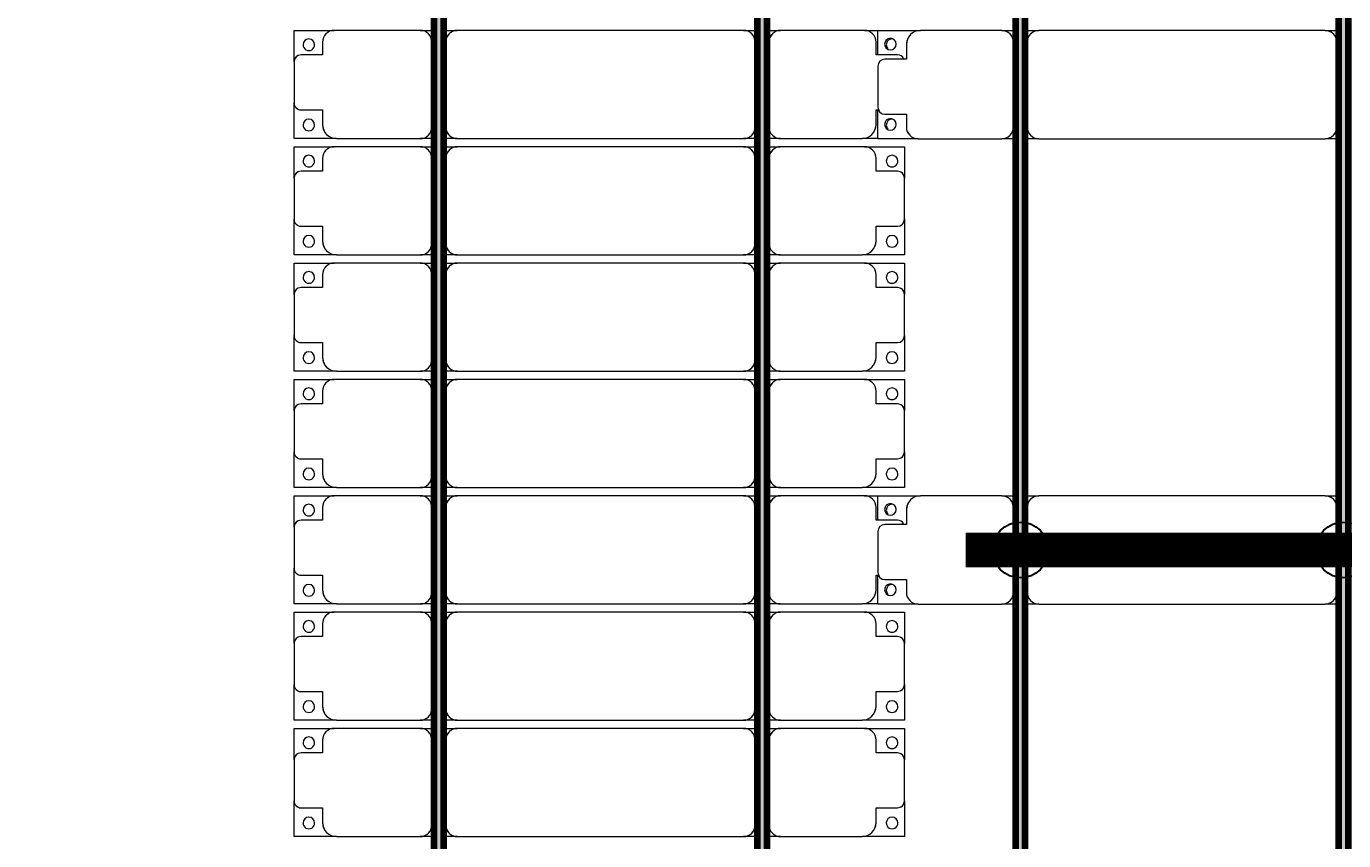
# Model space of a CAD drawing. Header units: millimetres. Extents: x 312848 to 517332, y -142134 to -35114.
# Drawn here: x 323382 to 329045, y -128578 to -125078 of the extents above; entities that cross this region are included whole.
import ezdxf

# ---------------------------------------------------------------- set-up
doc = ezdxf.new("R2010")
doc.units = ezdxf.units.MM
for name, color, linetype, lineweight in [('A-ANNO-DIMS', 211, 'Continuous', 9), ('A-ANNO-DIMS-500', 211, 'Continuous', 9), ('A-GENM', 13, 'Continuous', 9), ('S-BEAM', 12, 'Continuous', 9)]:
    doc.layers.add(name, color=color, linetype=linetype, lineweight=lineweight)
doc.layers.add('GC-HOP 40x60 GIA CUONG', color=1, linetype='Continuous')
doc.styles.add('Trebuchet MS', font='trebuc.ttf', dxfattribs={"width": 0.8, "height": 1500})
doc.dimstyles.new('Arc_Length_-_3mm_Trebuchet_MS_3', dxfattribs={"dimscale": 304.8, "dimtxt": 1546.42636, "dimasz": 1.64042, "dimexe": 2.46063, "dimexo": 2.46063, "dimgap": 0.492126, "dimtad": 1, "dimdec": 0, "dimrnd": 10, "dimzin": 0, "dimdsep": 46, "dimtxsty": 'Trebuchet MS', "dimblk1": 'OBLIQUE', "dimblk2": 'OBLIQUE', "dimsah": 1, "dimcen": 0.09, "dimdle": 1.64042, "dimazin": 0, "dimtfac": 1, "dimtdec": 4, "dimtix": 1, "dimtmove": 0, "dimatfit": 3, "dimfxl": 1, "dimtvp": 1, "dimtfill": 1, "dimtolj": 1, "dimtzin": 0, "dimarcsym": 2})

# ---------------------------------------------------------------- blocks, each defined once
blk = doc.blocks.new('Dai phao do pin - DẢI PHAO ĐỠ PIN-V1-KHUNG KẾT CẤU BÈ PIN 3')
at = {"layer": 'A-GENM', "color": 7}
for p, q in [((-1312.2, 241.6), (-1129.7, 241.6)), ((-1312.2, 136.9), (-1312.2, 241.6)), ((-779.7, 241.6), (-1129.7, 241.6)), ((-779.7, 241.6), (-720, 241.6)), ((-680, 241.6), (-620.3, 241.6)), ((610.3, 241.6), (-620.3, 241.6)), ((610.3, 241.6), (670, 241.6)), ((-1189.7, 181.6), (-1189.7, 118.2)), ((-729.7, -173.4), (-729.7, 191.6)), ((-670.3, 191.6), (-670.3, -173.4)), ((660.3, -173.4), (660.3, 191.6)), ((-1189.7, 118.2), (-1282.2, 118.2)), ((-1312.2, 88.2), (-1312.2, -88.2)), ((-1312.2, -223.4), (-1312.2, -99.5)), ((-1282.2, -118.2), (-1189.7, -118.2)), ((-1189.7, -118.2), (-1189.7, -173.4)), ((-1139.7, -223.4), (-1312.2, -223.4)), ((-1139.7, -223.4), (-779.7, -223.4)), ((-720, -223.4), (-779.7, -223.4)), ((-620.3, -223.4), (-680, -223.4)), ((-620.3, -223.4), (610.3, -223.4)), ((670, -223.4), (610.3, -223.4))]:
    blk.add_line(p, q, dxfattribs=at)
for centre, radius, start, end in [((-1129.7, 181.6), 60, 90, 180), ((-779.7, 191.6), 50, 360, 90), ((-779.7, 191.6), 50, 360, 45), ((-620.3, 191.6), 50, 90, 180), ((-620.3, 191.6), 50, 105, 180), ((610.3, 191.6), 50, 360, 90), ((610.3, 191.6), 50, 15, 90), ((-1258.6, 183.2), 25, 0, 180), ((-1258.6, 183.2), 25, 180, 360), ((-1129.7, 181.6), 60, 150, 180), ((-1282.2, 88.2), 30, 90, 180), ((-1282.2, -88.2), 30, 180, 270), ((-1282.2, -88.2), 30, 210, 240), ((-1258.6, -161.8), 25, 0, 180), ((-1258.6, -161.8), 25, 180, 0), ((-1139.7, -173.4), 50, 180, 270), ((-1139.7, -173.4), 50, 180, 225), ((-779.7, -173.4), 50, 270, 360), ((-779.7, -173.4), 50, 315, 360), ((-620.3, -173.4), 50, 180, 270), ((-620.3, -173.4), 50, 180, 270), ((610.3, -173.4), 50, 270, 360), ((610.3, -173.4), 50, 285, 360)]:
    blk.add_arc(centre, radius, start, end, dxfattribs=at)
blk = doc.blocks.new('Dai phao do pin - DẢI PHAO ĐỠ PIN-V2-KHUNG KẾT CẤU BÈ PIN 3')
at = {"layer": 'A-GENM', "color": 7}
for p, q in [((-1312.2, 241.6), (-1129.7, 241.6)), ((-1312.2, 136.9), (-1312.2, 241.6)), ((-779.7, 241.6), (-1129.7, 241.6)), ((-779.7, 241.6), (-720, 241.6)), ((-680, 241.6), (-620.3, 241.6)), ((610.3, 241.6), (-620.3, 241.6)), ((610.3, 241.6), (670, 241.6)), ((-1189.7, 181.6), (-1189.7, 118.2)), ((-729.7, -173.4), (-729.7, 191.6)), ((-670.3, 191.6), (-670.3, -173.4)), ((660.3, -173.4), (660.3, 191.6)), ((-1189.7, 118.2), (-1282.2, 118.2)), ((-1312.2, 88.2), (-1312.2, -88.2)), ((-1312.2, -223.4), (-1312.2, -99.5)), ((-1282.2, -118.2), (-1189.7, -118.2)), ((-1189.7, -118.2), (-1189.7, -173.4)), ((-1139.7, -223.4), (-1312.2, -223.4)), ((-1139.7, -223.4), (-779.7, -223.4)), ((-720, -223.4), (-779.7, -223.4)), ((-620.3, -223.4), (-680, -223.4)), ((-620.3, -223.4), (610.3, -223.4)), ((670, -223.4), (610.3, -223.4))]:
    blk.add_line(p, q, dxfattribs=at)
for centre, radius, start, end in [((-1129.7, 181.6), 60, 90, 180), ((-779.7, 191.6), 50, 360, 90), ((-779.7, 191.6), 50, 360, 45), ((-620.3, 191.6), 50, 90, 180), ((-620.3, 191.6), 50, 105, 180), ((610.3, 191.6), 50, 360, 90), ((610.3, 191.6), 50, 15, 90), ((-1258.6, 183.2), 25, 0, 180), ((-1258.6, 183.2), 25, 180, 360), ((-1129.7, 181.6), 60, 151.1474, 180), ((-1282.2, 88.2), 30, 90, 180), ((-1282.2, -88.2), 30, 180, 270), ((-1282.2, -88.2), 30, 210, 240), ((-1258.6, -161.8), 25, 0, 180), ((-1258.6, -161.8), 25, 180, 0), ((-1139.7, -173.4), 50, 180, 270), ((-1139.7, -173.4), 50, 180, 225), ((-779.7, -173.4), 50, 270, 360), ((-779.7, -173.4), 50, 315, 360), ((-620.3, -173.4), 50, 180, 270), ((-620.3, -173.4), 50, 180, 270), ((610.3, -173.4), 50, 270, 360), ((610.3, -173.4), 50, 285, 360)]:
    blk.add_arc(centre, radius, start, end, dxfattribs=at)
blk = doc.blocks.new('Dầm C52 - Dầm C52-66353-KHUNG KẾT CẤU BÈ PIN 3')
at = {"layer": 'S-BEAM', "lineweight": 140}
blk.add_hatch(color=1, dxfattribs=at).paths.add_polyline_path([(-45616.3, 20), (-45616.3, -20), (45616.3, -20), (45616.3, 20), (-45569, 20)])
at = {"layer": 'S-BEAM', "color": 1, "lineweight": 140}
for p, q in [((-45616.3, 20), (45616.3, 20)), ((45616.3, -20), (-45616.3, -20))]:
    blk.add_line(p, q, dxfattribs=at)
blk = doc.blocks.new('Dầm C52 - Dầm C52-V13-KHUNG KẾT CẤU BÈ PIN 3')
at = {"layer": 'S-BEAM', "lineweight": 140}
blk.add_hatch(color=1, dxfattribs=at).paths.add_polyline_path([(-45616.3, 20), (-45616.3, -20), (45616.3, -20), (45616.3, 20), (-45569, 20)])
at = {"layer": 'S-BEAM', "color": 1, "lineweight": 140}
for p, q in [((-45616.3, 20), (45616.3, 20)), ((45616.3, -20), (-45616.3, -20))]:
    blk.add_line(p, q, dxfattribs=at)
blk = doc.blocks.new('Dải phao đi lại kèm đỡ invester - DẢI PHAO ĐI LẠI-68882-KHUNG KẾT CẤU BÈ PIN 3')
at = {"layer": 'A-GENM', "color": 7}
for p, q in [((4758.4, 1312.2), (4911.8, 1312.2)), ((4758.4, 1129.7), (4758.4, 1312.2)), ((5088.2, 1312.2), (4911.8, 1312.2)), ((5088.2, 1312.2), (5223.4, 1312.2)), ((5223.4, 1312.2), (5223.4, 1139.7)), ((5258.4, 1312.2), (5411.8, 1312.2)), ((5258.4, 1129.7), (5258.4, 1312.2)), ((5588.2, 1312.2), (5411.8, 1312.2)), ((5588.2, 1312.2), (5723.4, 1312.2)), ((5723.4, 1312.2), (5723.4, 1139.7)), ((5758.4, 1312.2), (5911.8, 1312.2)), ((5758.4, 1129.7), (5758.4, 1312.2)), ((6088.2, 1312.2), (5911.8, 1312.2)), ((6088.2, 1312.2), (6223.4, 1312.2)), ((6223.4, 1312.2), (6223.4, 1139.7)), ((6258.4, 1312.2), (6411.8, 1312.2)), ((6258.4, 1129.7), (6258.4, 1312.2)), ((6588.2, 1312.2), (6411.8, 1312.2)), ((6588.2, 1312.2), (6723.4, 1312.2)), ((6723.4, 1312.2), (6723.4, 1139.7)), ((6758.4, 1312.2), (6911.8, 1312.2)), ((6758.4, 1129.7), (6758.4, 1312.2)), ((7088.2, 1312.2), (6911.8, 1312.2)), ((7088.2, 1312.2), (7223.4, 1312.2)), ((7223.4, 1312.2), (7223.4, 1139.7)), ((7258.4, 1312.2), (7411.8, 1312.2)), ((7258.4, 1129.7), (7258.4, 1312.2)), ((7588.2, 1312.2), (7411.8, 1312.2)), ((7588.2, 1312.2), (7723.4, 1312.2)), ((7723.4, 1312.2), (7723.4, 1139.7)), ((7758.4, 1312.2), (7911.8, 1312.2)), ((7758.4, 1129.7), (7758.4, 1312.2)), ((8088.2, 1312.2), (7911.8, 1312.2)), ((8088.2, 1312.2), (8223.4, 1312.2)), ((8223.4, 1312.2), (8223.4, 1139.7)), ((4881.8, 1282.2), (4881.8, 1189.7)), ((5118.2, 1189.7), (5118.2, 1282.2)), ((5381.8, 1282.2), (5381.8, 1189.7)), ((5618.2, 1189.7), (5618.2, 1282.2)), ((5881.8, 1282.2), (5881.8, 1189.7)), ((6118.2, 1189.7), (6118.2, 1282.2)), ((6381.8, 1282.2), (6381.8, 1189.7)), ((6618.2, 1189.7), (6618.2, 1282.2)), ((6881.8, 1282.2), (6881.8, 1189.7)), ((7118.2, 1189.7), (7118.2, 1282.2)), ((7381.8, 1282.2), (7381.8, 1189.7)), ((7618.2, 1189.7), (7618.2, 1282.2)), ((7881.8, 1282.2), (7881.8, 1189.7)), ((8118.2, 1189.7), (8118.2, 1282.2)), ((4881.8, 1189.7), (4818.4, 1189.7)), ((5173.4, 1189.7), (5118.2, 1189.7)), ((5381.8, 1189.7), (5318.4, 1189.7)), ((5673.4, 1189.7), (5618.2, 1189.7)), ((5881.8, 1189.7), (5818.4, 1189.7)), ((6173.4, 1189.7), (6118.2, 1189.7)), ((6381.8, 1189.7), (6318.4, 1189.7)), ((6673.4, 1189.7), (6618.2, 1189.7)), ((6881.8, 1189.7), (6818.4, 1189.7)), ((7173.4, 1189.7), (7118.2, 1189.7)), ((7381.8, 1189.7), (7318.4, 1189.7)), ((7673.4, 1189.7), (7618.2, 1189.7)), ((7881.8, 1189.7), (7818.4, 1189.7)), ((8173.4, 1189.7), (8118.2, 1189.7)), ((5223.4, 769.7), (5223.4, 1139.7)), ((5723.4, 769.7), (5723.4, 1139.7)), ((6223.4, 769.7), (6223.4, 1139.7)), ((6723.4, 769.7), (6723.4, 1139.7)), ((7223.4, 769.7), (7223.4, 1139.7)), ((7723.4, 769.7), (7723.4, 1139.7)), ((8223.4, 769.7), (8223.4, 1139.7)), ((4758.4, 1129.7), (4758.4, 769.7)), ((5258.4, 1129.7), (5258.4, 769.7)), ((5758.4, 1129.7), (5758.4, 769.7)), ((6258.4, 1129.7), (6258.4, 769.7)), ((6758.4, 1129.7), (6758.4, 769.7)), ((7258.4, 1129.7), (7258.4, 769.7)), ((7758.4, 1129.7), (7758.4, 769.7)), ((4758.4, 710), (4758.4, 769.7)), ((5223.4, 769.7), (5223.4, 710)), ((5258.4, 710), (5258.4, 769.7)), ((5723.4, 769.7), (5723.4, 710)), ((5758.4, 710), (5758.4, 769.7)), ((6223.4, 769.7), (6223.4, 710)), ((6258.4, 710), (6258.4, 769.7)), ((6723.4, 769.7), (6723.4, 710)), ((6758.4, 710), (6758.4, 769.7)), ((7223.4, 769.7), (7223.4, 710)), ((7258.4, 710), (7258.4, 769.7)), ((7723.4, 769.7), (7723.4, 710)), ((7758.4, 710), (7758.4, 769.7)), ((8223.4, 769.7), (8223.4, 710)), ((4808.4, 719.7), (5173.4, 719.7)), ((5308.4, 719.7), (5673.4, 719.7)), ((5808.4, 719.7), (6173.4, 719.7)), ((6308.4, 719.7), (6673.4, 719.7)), ((6808.4, 719.7), (7173.4, 719.7)), ((7308.4, 719.7), (7673.4, 719.7)), ((7808.4, 719.7), (8173.4, 719.7)), ((4758.4, 610.3), (4758.4, 670)), ((5173.4, 660.3), (4808.4, 660.3)), ((5223.4, 670), (5223.4, 610.3)), ((5258.4, 610.3), (5258.4, 670)), ((5673.4, 660.3), (5308.4, 660.3)), ((5723.4, 670), (5723.4, 610.3)), ((5758.4, 610.3), (5758.4, 670)), ((6173.4, 660.3), (5808.4, 660.3)), ((6223.4, 670), (6223.4, 610.3)), ((6258.4, 610.3), (6258.4, 670)), ((6673.4, 660.3), (6308.4, 660.3)), ((6723.4, 670), (6723.4, 610.3)), ((6758.4, 610.3), (6758.4, 670)), ((7173.4, 660.3), (6808.4, 660.3)), ((7223.4, 670), (7223.4, 610.3)), ((7258.4, 610.3), (7258.4, 670)), ((7673.4, 660.3), (7308.4, 660.3)), ((7723.4, 670), (7723.4, 610.3)), ((7758.4, 610.3), (7758.4, 670)), ((8173.4, 660.3), (7808.4, 660.3)), ((8223.4, 670), (8223.4, 610.3)), ((4758.4, 610.3), (4758.4, -620.3)), ((5223.4, -620.3), (5223.4, 610.3)), ((5258.4, 610.3), (5258.4, -620.3)), ((5723.4, -620.3), (5723.4, 610.3)), ((5758.4, 610.3), (5758.4, -620.3)), ((6223.4, -620.3), (6223.4, 610.3)), ((6258.4, 610.3), (6258.4, -620.3)), ((6723.4, -620.3), (6723.4, 610.3)), ((6758.4, 610.3), (6758.4, -620.3)), ((7223.4, -620.3), (7223.4, 610.3)), ((7258.4, 610.3), (7258.4, -620.3)), ((7723.4, -620.3), (7723.4, 610.3)), ((7758.4, 610.3), (7758.4, -620.3)), ((8223.4, -620.3), (8223.4, 610.3)), ((4758.4, -680), (4758.4, -620.3)), ((5223.4, -620.3), (5223.4, -680)), ((5258.4, -680), (5258.4, -620.3)), ((5723.4, -620.3), (5723.4, -680)), ((5758.4, -680), (5758.4, -620.3)), ((6223.4, -620.3), (6223.4, -680)), ((6258.4, -680), (6258.4, -620.3)), ((6723.4, -620.3), (6723.4, -680)), ((6758.4, -680), (6758.4, -620.3)), ((7223.4, -620.3), (7223.4, -680)), ((7258.4, -680), (7258.4, -620.3)), ((7723.4, -620.3), (7723.4, -680)), ((7758.4, -680), (7758.4, -620.3)), ((8223.4, -620.3), (8223.4, -680)), ((4808.4, -670.3), (5173.4, -670.3)), ((5308.4, -670.3), (5673.4, -670.3)), ((5808.4, -670.3), (6173.4, -670.3)), ((6308.4, -670.3), (6673.4, -670.3)), ((6808.4, -670.3), (7173.4, -670.3)), ((7308.4, -670.3), (7673.4, -670.3)), ((7808.4, -670.3), (8173.4, -670.3)), ((4758.4, -779.7), (4758.4, -720)), ((5173.4, -729.7), (4808.4, -729.7)), ((5223.4, -720), (5223.4, -779.7)), ((5258.4, -779.7), (5258.4, -720)), ((5673.4, -729.7), (5308.4, -729.7)), ((5723.4, -720), (5723.4, -779.7)), ((5758.4, -779.7), (5758.4, -720)), ((6173.4, -729.7), (5808.4, -729.7)), ((6223.4, -720), (6223.4, -779.7)), ((6258.4, -779.7), (6258.4, -720)), ((6673.4, -729.7), (6308.4, -729.7)), ((6723.4, -720), (6723.4, -779.7)), ((6758.4, -779.7), (6758.4, -720)), ((7173.4, -729.7), (6808.4, -729.7)), ((7223.4, -720), (7223.4, -779.7)), ((7258.4, -779.7), (7258.4, -720)), ((7673.4, -729.7), (7308.4, -729.7)), ((7723.4, -720), (7723.4, -779.7)), ((7758.4, -779.7), (7758.4, -720)), ((8173.4, -729.7), (7808.4, -729.7)), ((8223.4, -720), (8223.4, -779.7)), ((4758.4, -779.7), (4758.4, -1129.7)), ((5223.4, -1139.7), (5223.4, -779.7)), ((5258.4, -779.7), (5258.4, -1129.7)), ((5723.4, -1139.7), (5723.4, -779.7)), ((5758.4, -779.7), (5758.4, -1129.7)), ((6223.4, -1139.7), (6223.4, -779.7)), ((6258.4, -779.7), (6258.4, -1129.7)), ((6723.4, -1139.7), (6723.4, -779.7)), ((6758.4, -779.7), (6758.4, -1129.7)), ((7223.4, -1139.7), (7223.4, -779.7)), ((7258.4, -779.7), (7258.4, -1129.7)), ((7723.4, -1139.7), (7723.4, -779.7)), ((7758.4, -779.7), (7758.4, -1129.7)), ((8223.4, -1139.7), (8223.4, -779.7)), ((4758.4, -1312.2), (4758.4, -1129.7)), ((5258.4, -1312.2), (5258.4, -1129.7)), ((5758.4, -1198.7), (5758.4, -1129.7)), ((6258.4, -1312.2), (6258.4, -1129.7)), ((6758.4, -1312.2), (6758.4, -1129.7)), ((7258.4, -1312.2), (7258.4, -1129.7)), ((7758.4, -1198.7), (7758.4, -1129.7)), ((5223.4, -1139.7), (5223.4, -1312.2)), ((5723.4, -1139.7), (5723.4, -1312.2)), ((6223.4, -1139.7), (6223.4, -1312.2)), ((6723.4, -1139.7), (6723.4, -1312.2)), ((7223.4, -1139.7), (7223.4, -1312.2)), ((7723.4, -1139.7), (7723.4, -1312.2)), ((8223.4, -1139.7), (8223.4, -1312.2)), ((4818.4, -1189.7), (4881.8, -1189.7)), ((4881.8, -1189.7), (4881.8, -1282.2)), ((5118.2, -1282.2), (5118.2, -1189.7)), ((5118.2, -1189.7), (5173.4, -1189.7)), ((5318.4, -1189.7), (5381.8, -1189.7)), ((5381.8, -1189.7), (5381.8, -1282.2)), ((5618.2, -1282.2), (5618.2, -1189.7)), ((5618.2, -1189.7), (5673.4, -1189.7)), ((5818.4, -1189.7), (5881.8, -1189.7)), ((5881.8, -1189.7), (5881.8, -1204.4)), ((6118.2, -1282.2), (6118.2, -1189.7)), ((6118.2, -1189.7), (6173.4, -1189.7)), ((6318.4, -1189.7), (6381.8, -1189.7)), ((6381.8, -1189.7), (6381.8, -1282.2)), ((6618.2, -1282.2), (6618.2, -1189.7)), ((6618.2, -1189.7), (6673.4, -1189.7)), ((6818.4, -1189.7), (6881.8, -1189.7)), ((6881.8, -1189.7), (6881.8, -1282.2)), ((7118.2, -1282.2), (7118.2, -1189.7)), ((7118.2, -1189.7), (7173.4, -1189.7)), ((7318.4, -1189.7), (7381.8, -1189.7)), ((7381.8, -1189.7), (7381.8, -1282.2)), ((7618.2, -1282.2), (7618.2, -1189.7)), ((7618.2, -1189.7), (7673.4, -1189.7)), ((7818.4, -1189.7), (7881.8, -1189.7)), ((7881.8, -1189.7), (7881.8, -1204.4)), ((8118.2, -1282.2), (8118.2, -1189.7)), ((8118.2, -1189.7), (8173.4, -1189.7)), ((4911.8, -1312.2), (4758.4, -1312.2)), ((4911.8, -1312.2), (5088.2, -1312.2)), ((5223.4, -1312.2), (5088.2, -1312.2)), ((5411.8, -1312.2), (5258.4, -1312.2)), ((5411.8, -1312.2), (5588.2, -1312.2)), ((5723.4, -1312.2), (5588.2, -1312.2)), ((6411.8, -1312.2), (6258.4, -1312.2)), ((6411.8, -1312.2), (6588.2, -1312.2)), ((6723.4, -1312.2), (6588.2, -1312.2)), ((6911.8, -1312.2), (6758.4, -1312.2)), ((6911.8, -1312.2), (7088.2, -1312.2)), ((7223.4, -1312.2), (7088.2, -1312.2)), ((7411.8, -1312.2), (7258.4, -1312.2)), ((7411.8, -1312.2), (7588.2, -1312.2)), ((7723.4, -1312.2), (7588.2, -1312.2))]:
    blk.add_line(p, q, dxfattribs=at)
for centre, radius, start, end in [((4911.8, 1282.2), 30, 90, 180), ((4911.8, 1282.2), 30, 90, 150), ((5088.2, 1282.2), 30, 360, 90), ((5088.2, 1282.2), 30, 30, 90), ((5411.8, 1282.2), 30, 90, 180), ((5411.8, 1282.2), 30, 90, 150), ((5588.2, 1282.2), 30, 0, 90), ((5588.2, 1282.2), 30, 30, 90), ((5911.8, 1282.2), 30, 90, 180), ((5911.8, 1282.2), 30, 90, 150), ((6088.2, 1282.2), 30, 360, 90), ((6088.2, 1282.2), 30, 30, 90), ((6411.8, 1282.2), 30, 90, 180), ((6411.8, 1282.2), 30, 90, 150), ((6588.2, 1282.2), 30, 360, 90), ((6588.2, 1282.2), 30, 30, 90), ((6911.8, 1282.2), 30, 90, 180), ((6911.8, 1282.2), 30, 90, 150), ((7088.2, 1282.2), 30, 360, 90), ((7088.2, 1282.2), 30, 30, 90), ((7411.8, 1282.2), 30, 90, 180), ((7411.8, 1282.2), 30, 90, 150), ((7588.2, 1282.2), 30, 360, 90), ((7588.2, 1282.2), 30, 30, 90), ((7911.8, 1282.2), 30, 90, 180), ((7911.8, 1282.2), 30, 90, 150), ((8088.2, 1282.2), 30, 0, 90), ((8088.2, 1282.2), 30, 30, 90), ((4816.8, 1248.6), 25, 90, 270), ((4816.8, 1248.6), 25, 270, 90), ((5161.8, 1248.6), 25, 90, 270), ((5161.8, 1248.6), 25, 180, 195), ((5161.8, 1248.6), 25, 270, 90), ((5316.8, 1248.6), 25, 90, 270), ((5316.8, 1248.6), 25, 270, 90), ((5661.8, 1248.6), 25, 90, 270), ((5661.8, 1248.6), 25, 180, 195), ((5661.8, 1248.6), 25, 270, 90), ((5816.8, 1248.6), 25, 90, 270), ((5816.8, 1248.6), 25, 270, 90), ((6161.8, 1248.6), 25, 90, 270), ((6161.8, 1248.6), 25, 180, 195), ((6161.8, 1248.6), 25, 270, 90), ((6316.8, 1248.6), 25, 90, 270), ((6316.8, 1248.6), 25, 270, 90), ((6661.8, 1248.6), 25, 90, 270), ((6661.8, 1248.6), 25, 180, 195), ((6661.8, 1248.6), 25, 270, 90), ((6816.8, 1248.6), 25, 90, 270), ((6816.8, 1248.6), 25, 270, 90), ((7161.8, 1248.6), 25, 90, 270), ((7161.8, 1248.6), 25, 180, 195), ((7161.8, 1248.6), 25, 270, 90), ((7316.8, 1248.6), 25, 90, 270), ((7316.8, 1248.6), 25, 270, 90), ((7661.8, 1248.6), 25, 90, 270), ((7661.8, 1248.6), 25, 180, 195), ((7661.8, 1248.6), 25, 270, 90), ((7816.8, 1248.6), 25, 90, 270), ((7816.8, 1248.6), 25, 270, 90), ((8161.8, 1248.6), 25, 90, 270), ((8161.8, 1248.6), 25, 180, 195), ((8161.8, 1248.6), 25, 270, 90), ((4818.4, 1129.7), 60, 90, 180), ((4818.4, 1129.7), 60, 90, 120), ((5173.4, 1139.7), 50, 360, 90), ((5173.4, 1139.7), 50, 45, 90), ((5318.4, 1129.7), 60, 90, 180), ((5318.4, 1129.7), 60, 90, 120), ((5673.4, 1139.7), 50, 0, 90), ((5673.4, 1139.7), 50, 45, 90), ((5818.4, 1129.7), 60, 90, 180), ((5818.4, 1129.7), 60, 90, 120), ((6173.4, 1139.7), 50, 360, 90), ((6173.4, 1139.7), 50, 45, 90), ((6318.4, 1129.7), 60, 90, 180), ((6318.4, 1129.7), 60, 90, 120), ((6673.4, 1139.7), 50, 0, 90), ((6673.4, 1139.7), 50, 45, 90), ((6818.4, 1129.7), 60, 90, 180), ((6818.4, 1129.7), 60, 90, 120), ((7173.4, 1139.7), 50, 0, 90), ((7173.4, 1139.7), 50, 45, 90), ((7318.4, 1129.7), 60, 90, 180), ((7318.4, 1129.7), 60, 90, 120), ((7673.4, 1139.7), 50, 360, 90), ((7673.4, 1139.7), 50, 45, 90), ((7818.4, 1129.7), 60, 90, 180), ((7818.4, 1129.7), 60, 90, 120), ((8173.4, 1139.7), 50, 0, 90), ((8173.4, 1139.7), 50, 45, 90), ((4808.4, 769.7), 50, 180, 270), ((5173.4, 769.7), 50, 270, 360), ((5308.4, 769.7), 50, 180, 270), ((5673.4, 769.7), 50, 270, 0), ((5808.4, 769.7), 50, 180, 270), ((6173.4, 769.7), 50, 270, 0), ((6308.4, 769.7), 50, 180, 270), ((6673.4, 769.7), 50, 270, 0), ((6808.4, 769.7), 50, 180, 270), ((7173.4, 769.7), 50, 270, 0), ((7308.4, 769.7), 50, 180, 270), ((7673.4, 769.7), 50, 270, 0), ((7808.4, 769.7), 50, 180, 270), ((8173.4, 769.7), 50, 270, 0), ((4808.4, 769.7), 50, 225, 270), ((5173.4, 769.7), 50, 270, 315), ((5308.4, 769.7), 50, 225, 270), ((5673.4, 769.7), 50, 270, 315), ((5808.4, 769.7), 50, 225, 270), ((6173.4, 769.7), 50, 270, 315), ((6308.4, 769.7), 50, 231.3571, 270), ((6673.4, 769.7), 50, 270, 315), ((6808.4, 769.7), 50, 225, 270), ((7173.4, 769.7), 50, 270, 315), ((7308.4, 769.7), 50, 225, 270), ((7673.4, 769.7), 50, 270, 315), ((7808.4, 769.7), 50, 225, 270), ((8173.4, 769.7), 50, 270, 315), ((4808.4, 610.3), 50, 90, 180), ((4808.4, 610.3), 50, 105, 180), ((5173.4, 610.3), 50, 360, 90), ((5173.4, 610.3), 50, 15, 90), ((5308.4, 610.3), 50, 90, 180), ((5308.4, 610.3), 50, 105, 180), ((5673.4, 610.3), 50, 360, 90), ((5673.4, 610.3), 50, 15, 90), ((5808.4, 610.3), 50, 90, 180), ((5808.4, 610.3), 50, 105, 180), ((6173.4, 610.3), 50, 360, 90), ((6173.4, 610.3), 50, 15, 90), ((6308.4, 610.3), 50, 90, 180), ((6308.4, 610.3), 50, 135, 180), ((6308.4, 610.3), 50, 105, 128.6429), ((6673.4, 610.3), 50, 360, 90), ((6673.4, 610.3), 50, 15, 90), ((6808.4, 610.3), 50, 90, 180), ((6808.4, 610.3), 50, 105, 180), ((7173.4, 610.3), 50, 360, 90), ((7173.4, 610.3), 50, 15, 90), ((7308.4, 610.3), 50, 90, 180), ((7308.4, 610.3), 50, 105, 180), ((7673.4, 610.3), 50, 360, 90), ((7673.4, 610.3), 50, 15, 90), ((7808.4, 610.3), 50, 90, 180), ((7808.4, 610.3), 50, 105, 180), ((8173.4, 610.3), 50, 360, 90), ((8173.4, 610.3), 50, 15, 90), ((4808.4, -620.3), 50, 180, 270), ((5173.4, -620.3), 50, 270, 0), ((5173.4, -620.3), 50, 270, 0), ((5308.4, -620.3), 50, 180, 270), ((5673.4, -620.3), 50, 270, 0), ((5673.4, -620.3), 50, 270, 0), ((5808.4, -620.3), 50, 180, 270), ((6173.4, -620.3), 50, 270, 0), ((6173.4, -620.3), 50, 270, 0), ((6308.4, -620.3), 50, 180, 270), ((6673.4, -620.3), 50, 270, 360), ((6673.4, -620.3), 50, 270, 360), ((6808.4, -620.3), 50, 180, 270), ((7173.4, -620.3), 50, 270, 0), ((7173.4, -620.3), 50, 270, 0), ((7308.4, -620.3), 50, 180, 270), ((7673.4, -620.3), 50, 270, 0), ((7673.4, -620.3), 50, 270, 0), ((7808.4, -620.3), 50, 180, 270), ((8173.4, -620.3), 50, 270, 0), ((8173.4, -620.3), 50, 270, 0), ((4808.4, -620.3), 50, 195, 270), ((5308.4, -620.3), 50, 195, 270), ((5808.4, -620.3), 50, 195, 270), ((6308.4, -620.3), 50, 195, 270), ((6808.4, -620.3), 50, 195, 270), ((7308.4, -620.3), 50, 195, 270), ((7808.4, -620.3), 50, 195, 270), ((4808.4, -779.7), 50, 90, 180), ((4808.4, -779.7), 50, 90, 135), ((5173.4, -779.7), 50, 360, 90), ((5173.4, -779.7), 50, 45, 90), ((5308.4, -779.7), 50, 90, 180), ((5308.4, -779.7), 50, 90, 135), ((5673.4, -779.7), 50, 360, 90), ((5673.4, -779.7), 50, 45, 90), ((5808.4, -779.7), 50, 90, 180), ((5808.4, -779.7), 50, 90, 135), ((6173.4, -779.7), 50, 360, 90), ((6173.4, -779.7), 50, 45, 90), ((6308.4, -779.7), 50, 90, 180), ((6308.4, -779.7), 50, 90, 128.6429), ((6673.4, -779.7), 50, 360, 90), ((6673.4, -779.7), 50, 45, 90), ((6808.4, -779.7), 50, 90, 180), ((6808.4, -779.7), 50, 90, 135), ((7173.4, -779.7), 50, 360, 90), ((7173.4, -779.7), 50, 45, 90), ((7308.4, -779.7), 50, 90, 180), ((7308.4, -779.7), 50, 90, 135), ((7673.4, -779.7), 50, 360, 90), ((7673.4, -779.7), 50, 45, 90), ((7808.4, -779.7), 50, 90, 180), ((7808.4, -779.7), 50, 90, 135), ((8173.4, -779.7), 50, 360, 90), ((8173.4, -779.7), 50, 45, 90), ((4818.4, -1129.7), 60, 180, 270), ((5318.4, -1129.7), 60, 180, 270), ((5818.4, -1129.7), 60, 180, 270), ((6318.4, -1129.7), 60, 180, 270), ((6818.4, -1129.7), 60, 180, 270), ((7318.4, -1129.7), 60, 180, 270), ((7818.4, -1129.7), 60, 180, 270), ((4818.4, -1129.7), 60, 240, 270), ((5173.4, -1139.7), 50, 270, 360), ((5173.4, -1139.7), 50, 270, 315), ((5318.4, -1129.7), 60, 240, 270), ((5673.4, -1139.7), 50, 270, 360), ((5673.4, -1139.7), 50, 270, 315), ((5818.4, -1129.7), 60, 240, 270), ((6173.4, -1139.7), 50, 270, 360), ((6173.4, -1139.7), 50, 270, 315), ((6318.4, -1129.7), 60, 240, 270), ((6673.4, -1139.7), 50, 270, 360), ((6673.4, -1139.7), 50, 270, 315), ((6818.4, -1129.7), 60, 240, 270), ((7173.4, -1139.7), 50, 270, 360), ((7173.4, -1139.7), 50, 270, 315), ((7318.4, -1129.7), 60, 240, 270), ((7673.4, -1139.7), 50, 270, 360), ((7673.4, -1139.7), 50, 270, 315), ((7818.4, -1129.7), 60, 240, 270), ((8173.4, -1139.7), 50, 270, 360), ((8173.4, -1139.7), 50, 270, 315), ((4816.8, -1258.6), 25, 90, 270), ((4816.8, -1258.6), 25, 270, 90), ((5161.8, -1258.6), 25, 90, 270), ((5161.8, -1258.6), 25, 270, 90), ((5316.8, -1258.6), 25, 90, 270), ((5316.8, -1258.6), 25, 270, 90), ((5661.8, -1258.6), 25, 90, 270), ((5661.8, -1258.6), 25, 270, 90), ((5816.8, -1258.6), 25, 90, 135), ((5816.8, -1258.6), 25, 0, 90), ((6161.8, -1258.6), 25, 90, 135), ((6161.8, -1258.6), 25, 360, 90), ((6316.8, -1258.6), 25, 90, 270), ((6316.8, -1258.6), 25, 270, 90), ((6661.8, -1258.6), 25, 90, 270), ((6661.8, -1258.6), 25, 270, 90), ((6816.8, -1258.6), 25, 90, 270), ((6816.8, -1258.6), 25, 270, 90), ((7161.8, -1258.6), 25, 90, 270), ((7161.8, -1258.6), 25, 270, 90), ((7316.8, -1258.6), 25, 90, 270), ((7316.8, -1258.6), 25, 270, 90), ((7661.8, -1258.6), 25, 90, 270), ((7661.8, -1258.6), 25, 270, 90), ((7816.8, -1258.6), 25, 90, 135), ((7816.8, -1258.6), 25, 0, 90), ((8161.8, -1258.6), 25, 90, 135), ((8161.8, -1258.6), 25, 0, 90), ((4911.8, -1282.2), 30, 180, 270), ((4911.8, -1282.2), 30, 210, 270), ((5088.2, -1282.2), 30, 270, 360), ((5088.2, -1282.2), 30, 270, 330), ((5161.8, -1258.6), 25, 165, 180), ((5411.8, -1282.2), 30, 180, 270), ((5411.8, -1282.2), 30, 210, 270), ((5588.2, -1282.2), 30, 270, 360), ((5588.2, -1282.2), 30, 270, 330), ((5661.8, -1258.6), 25, 165, 180), ((6088.2, -1282.2), 30, 300, 0), ((6411.8, -1282.2), 30, 180, 270), ((6411.8, -1282.2), 30, 210, 270), ((6588.2, -1282.2), 30, 270, 0), ((6588.2, -1282.2), 30, 270, 330), ((6661.8, -1258.6), 25, 165, 180), ((6911.8, -1282.2), 30, 180, 270), ((6911.8, -1282.2), 30, 210, 270), ((7088.2, -1282.2), 30, 270, 0), ((7088.2, -1282.2), 30, 270, 330), ((7161.8, -1258.6), 25, 165, 180), ((7411.8, -1282.2), 30, 180, 270), ((7411.8, -1282.2), 30, 210, 270), ((7588.2, -1282.2), 30, 270, 360), ((7588.2, -1282.2), 30, 270, 330), ((7661.8, -1258.6), 25, 165, 180), ((8088.2, -1282.2), 30, 300, 0)]:
    blk.add_arc(centre, radius, start, end, dxfattribs=at)
blk = doc.blocks.new('be pin 3_rvt-1-KHUNG KẾT CẤU BÈ PIN 3')
at = {"layer": 'A-GENM', "color": 4, "lineweight": 25, "rotation": 90.00000000000026}
blk.add_blockref('Dải phao đi lại kèm đỡ invester - DẢI PHAO ĐI LẠI-68882-KHUNG KẾT CẤU BÈ PIN 3', (325844.7, -133318.6), dxfattribs=at)
at = {"layer": 'A-GENM', "color": 4, "lineweight": 25}
for name, p in [('Dai phao do pin - DẢI PHAO ĐỠ PIN-V2-KHUNG KẾT CẤU BÈ PIN 3', (328354.7, -125337.3)), ('Dai phao do pin - DẢI PHAO ĐỠ PIN-V1-KHUNG KẾT CẤU BÈ PIN 3', (328354.7, -127337.3))]:
    blk.add_blockref(name, p, dxfattribs=at)
at = {"layer": 'S-BEAM', "color": 4, "lineweight": 25, "rotation": 89.99999999999962}
for name, p in [('Dầm C52 - Dầm C52-66353-KHUNG KẾT CẤU BÈ PIN 3', (325154.7, -88363.7)), ('Dầm C52 - Dầm C52-V13-KHUNG KẾT CẤU BÈ PIN 3', (326544.7, -88363.7)), ('Dầm C52 - Dầm C52-66353-KHUNG KẾT CẤU BÈ PIN 3', (327654.7, -88363.7)), ('Dầm C52 - Dầm C52-V13-KHUNG KẾT CẤU BÈ PIN 3', (329044.7, -88363.7))]:
    blk.add_blockref(name, p, dxfattribs=at)
blk = doc.blocks.new('DIMBLOCK1-KHUNG KẾT CẤU BÈ PIN 3')
at = {"layer": 'A-ANNO-DIMS-500', "transparency": 16777216}
for p, q in [((315292.2, -133837.3), (315292.2, -42837.3)), ((315292.2, -43337.3), (314542.2, -43337.3)), ((315292.2, -43337.3), (326292.5, -43337.3)), ((315292.2, -133337.3), (314542.2, -133337.3)), ((315292.2, -133337.3), (326292.5, -133337.3))]:
    blk.add_line(p, q, dxfattribs=at)
at = {"layer": 'A-ANNO-DIMS-500', "lineweight": 70, "transparency": 16777216}
for p, q in [((315292.2, -43337.3), (315042.2, -43087.3)), ((315292.2, -43337.3), (315542.2, -43587.3)), ((315292.2, -133337.3), (315042.2, -133087.3)), ((315292.2, -133337.3), (315542.2, -133587.3))]:
    blk.add_line(p, q, dxfattribs=at)
at = {"layer": 'A-ANNO-DIMS-500', "color": 0, "transparency": 16777216, "insert": (313222.8, -90303.1), "char_height": 1500, "width": 4717.911, "attachment_point": 1, "rotation": 90, "line_spacing_factor": 1.048425, "style": 'Trebuchet MS', "bg_fill": 3, "box_fill_scale": 1.25, "bg_fill_color": 256, "bg_fill_true_color": 13158600, "bg_fill_transparency": 0}
blk.add_mtext('90000', dxfattribs=at)
blk = doc.blocks.new('_Oblique')
at = {"color": 0, "linetype": 'ByBlock', "lineweight": -2}
blk.add_line((-0.5, -0.5), (0.5, 0.5), dxfattribs=at)
blk = doc.blocks.new('DIMBLOCK7-KHUNG KẾT CẤU BÈ PIN 3')
at = {"layer": 'A-ANNO-DIMS-500', "lineweight": 70, "transparency": 16777216}
for p, q in [((332121.1, -70337.3), (331871.1, -70087.3)), ((332121.1, -70337.3), (332371.1, -70587.3)), ((332121.1, -133337.3), (331871.1, -133087.3)), ((332121.1, -133337.3), (332371.1, -133587.3))]:
    blk.add_line(p, q, dxfattribs=at)
at = {"layer": 'A-ANNO-DIMS-500', "transparency": 16777216}
for p, q in [((332121.1, -70337.3), (327194.7, -70337.3)), ((332121.1, -133837.3), (332121.1, -70337.3)), ((332121.1, -70337.3), (332871.1, -70337.3)), ((332121.1, -133337.3), (331371.1, -133337.3)), ((332121.1, -133337.3), (332517.5, -133337.3))]:
    blk.add_line(p, q, dxfattribs=at)
at = {"layer": 'A-ANNO-DIMS-500', "color": 0, "transparency": 16777216, "insert": (330051.7, -103803.1), "char_height": 1500, "width": 4717.911, "attachment_point": 1, "rotation": 90, "line_spacing_factor": 1.048425, "style": 'Trebuchet MS', "bg_fill": 3, "box_fill_scale": 1.25, "bg_fill_color": 256, "bg_fill_true_color": 13158600, "bg_fill_transparency": 0}
blk.add_mtext('63000', dxfattribs=at)

msp = doc.modelspace()

# ---------------------------------------------------------------- block references
at = {"lineweight": 5}
msp.add_blockref('be pin 3_rvt-1-KHUNG KẾT CẤU BÈ PIN 3', (0, 0), dxfattribs=at)

# ---------------------------------------------------------------- next in the draw order: dimensions: what is measured, and where the dimension line sits
at = {"layer": 'A-ANNO-DIMS'}
dim = msp.add_linear_dim(base=(315292.2, -43337.3), p1=(327042.5, -133337.3), p2=(327042.5, -43337.3), angle=90, dimstyle='Arc_Length_-_3mm_Trebuchet_MS_3', override={"dimpost": '<>', "dimfxl": 90000}, dxfattribs=at)
dim.commit()
dim.dimension.update_dxf_attribs({"geometry": 'DIMBLOCK1-KHUNG KẾT CẤU BÈ PIN 3', "text_midpoint": (314376.5, -88337.3)})

# ---------------------------------------------------------------- next in the draw order: dimensions: what is measured, and where the dimension line sits
dim = msp.add_linear_dim(base=(332121.1, -70337.3), p1=(331767.5, -133337.3), p2=(326444.7, -70337.3), angle=90, dimstyle='Arc_Length_-_3mm_Trebuchet_MS_3', override={"dimpost": '<>', "dimfxl": 63224.460246}, dxfattribs=at)
dim.commit()
dim.dimension.update_dxf_attribs({"geometry": 'DIMBLOCK7-KHUNG KẾT CẤU BÈ PIN 3', "text_midpoint": (331205.4, -101837.3)})

# ---------------------------------------------------------------- next in the draw order: linework, layer by layer
at = {"layer": 'GC-HOP 40x60 GIA CUONG', "const_width": 150}
msp.add_lwpolyline([(327419.9, -127328.3), (342419.9, -127328.3)], dxfattribs=at)
at = {"layer": 'GC-HOP 40x60 GIA CUONG'}
for centre in [(327654.7, -127328.3), (329044.7, -127328.3)]:
    msp.add_circle(centre, 120, dxfattribs=at)

doc.saveas('drawing.dxf')
